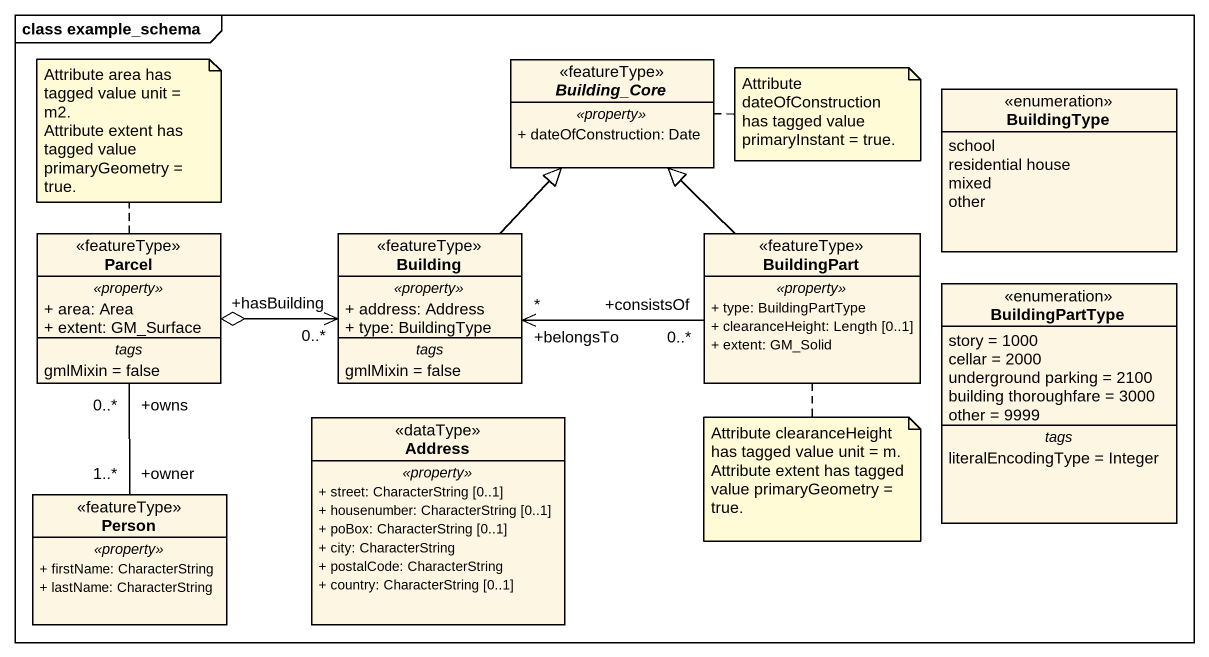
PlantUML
@startuml
mainframe class example_schema
hide circle
hide empty members
skinparam classAttributeIconSize 0
abstract class Building_Core <<featureType>> {
  .. <<property>> ..
  + dateOfConstruction: Date
}
enum BuildingType {
  school
  residential house
  mixed
  other
}
class Parcel <<featureType>> {
  .. <<property>> ..
  + area: Area
  + extent: GM_Surface
  -- tags --
  gmlMixin = false
}
class Building <<featureType>> {
  .. <<property>> ..
  + address: Address
  + type: BuildingType
  -- tags --
  gmlMixin = false
}
class BuildingPart <<featureType>> {
  .. <<property>> ..
  + type: BuildingPartType
  + clearanceHeight: Length [0..1]
  + extent: GM_Solid
}
enum BuildingPartType {
  story = 1000
  cellar = 2000
  underground parking = 2100
  building thoroughfare = 3000
  other = 9999
  -- tags --
  literalEncodingType = Integer
}
class Address <<dataType>> {
  .. <<property>> ..
  + street: CharacterString [0..1]
  + housenumber: CharacterString [0..1]
  + poBox: CharacterString [0..1]
  + city: CharacterString
  + postalCode: CharacterString
  + country: CharacterString [0..1]
}
class "Person" as Person_ <<featureType>> {
  .. <<property>> ..
  + firstName: CharacterString
  + lastName: CharacterString
}
Building -up-|> Building_Core
Building "+hasBuilding\n0..*" <-left-o Parcel
BuildingPart -up-|> Building_Core
BuildingPart "+consistsOf\n0..*" -left-> "+belongsTo\n*" Building
Person_ "+owner\n1..*" -up- "+owns\n0..*" Parcel
note top of Parcel
  Attribute area has tagged value unit = m2.
  Attribute extent has tagged value primaryGeometry = true.
end note
note right of Building_Core : Attribute dateOfConstruction has tagged value primaryInstant = true.
note bottom of BuildingPart
  Attribute clearanceHeight has tagged value unit = m.
  Attribute extent has tagged value primaryGeometry = true.
end note
@enduml
